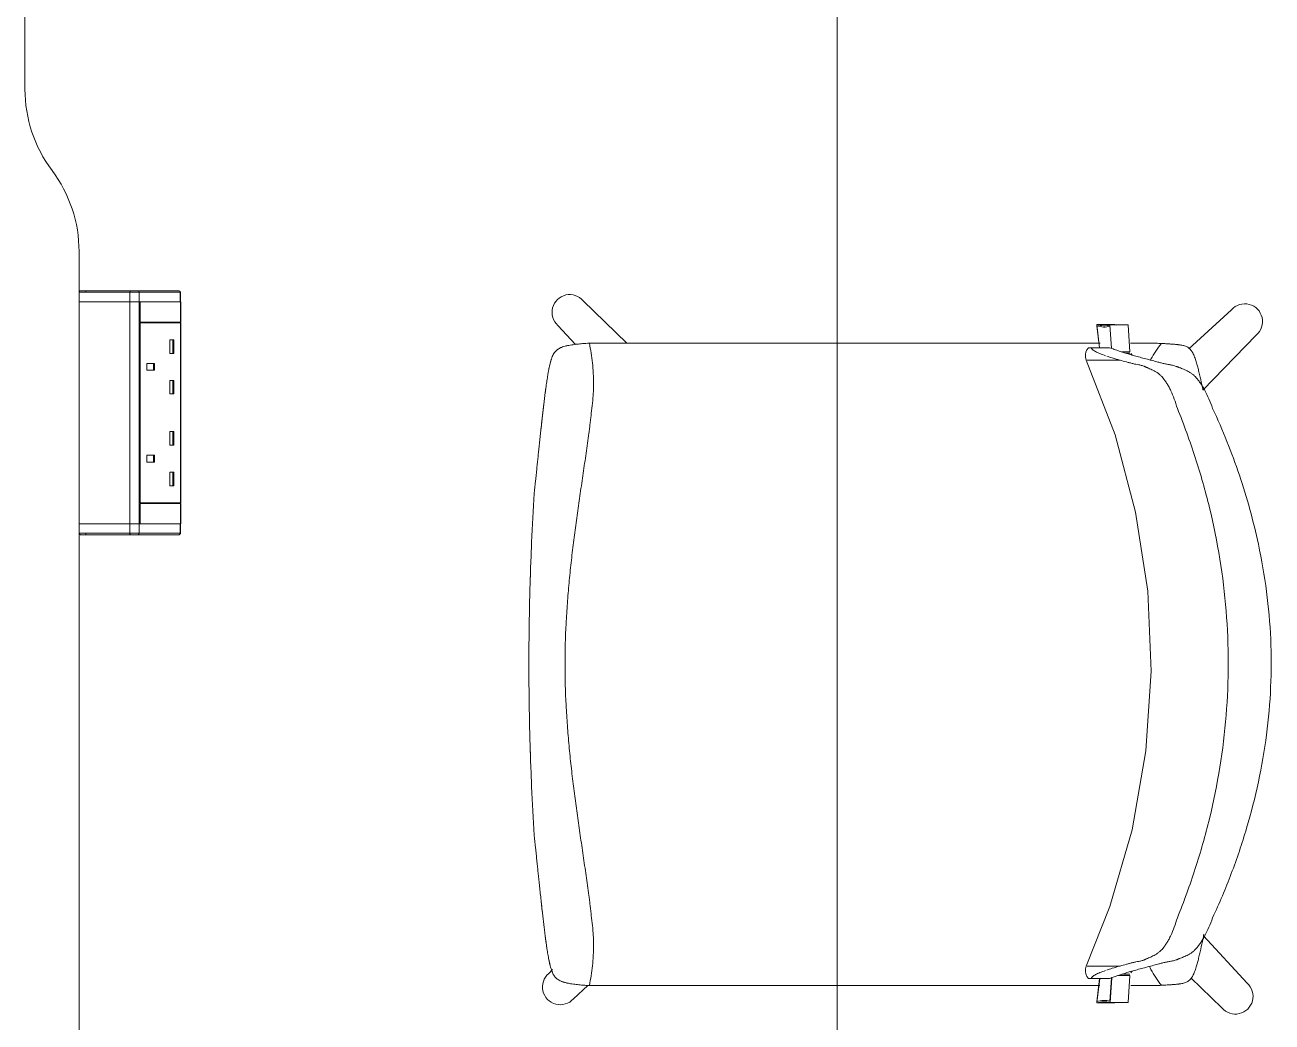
# Model space of a CAD drawing. Header units: millimetres. Extents: x 79795 to 317870, y -36033 to 97293.
# Drawn here: x 183501 to 184422, y 24123 to 24860 of the extents above; entities that cross this region are included whole.
import ezdxf

# ---------------------------------------------------------------- set-up
doc = ezdxf.new("R2010")
doc.units = ezdxf.units.MM
doc.header["$MEASUREMENT"] = 0
doc.layers.add('I-FURN', color=8, linetype='CONTINUOUS', lineweight=9)

msp = doc.modelspace()

# ---------------------------------------------------------------- linework, layer by layer
at = {"layer": 'I-FURN'}
for p, q in [((183500.93, 24937.59), (183500.93, 24812.59)), ((183500.93, 24812.59), (183500.93, 24937.59)), ((184100.93, 23837.59), (184100.93, 24937.59)), ((184100.93, 24937.59), (184100.93, 23837.59)), ((183540.93, 24692.59), (183540.93, 24662.56)), ((183540.93, 24662.56), (183540.93, 24692.59)), ((183540.92, 24662.56), (183540.92, 24655.56)), ((183540.93, 24662.56), (183578.39, 24662.56)), ((183540.93, 24662.56), (183540.93, 24655.56)), ((183541.93, 24663.56), (183541.92, 24663.56)), ((183578.95, 24663.56), (183541.93, 24663.56)), ((183541.93, 24663.56), (183545.92, 24663.56)), ((183545.92, 24662.56), (183545.92, 24663.56)), ((183545.92, 24663.56), (183584.49, 24663.56)), ((183578.39, 24662.56), (183585.31, 24662.56)), ((183578.39, 24662.56), (183578.39, 24655.56)), ((183584.49, 24663.56), (183578.95, 24663.56)), ((183614.77, 24663.56), (183584.49, 24663.56)), ((183614.77, 24663.56), (183584.49, 24663.56)), ((183585.31, 24662.56), (183615.59, 24662.56)), ((183585.31, 24662.56), (183585.31, 24655.56)), ((183615.4, 24663.34), (183615.43, 24663.32)), ((183615.59, 24662.56), (183615.77, 24662.56)), ((183615.59, 24662.56), (183615.59, 24655.56)), ((183615.77, 24655.56), (183615.77, 24662.56)), ((183615.77, 24655.56), (183615.77, 24662.56)), ((183615.77, 24655.56), (183615.77, 24662.56)), ((183540.92, 24655.44), (183540.92, 24491.54)), ((183540.93, 24655.56), (183578.39, 24655.56)), ((183540.93, 24491.54), (183540.93, 24655.44)), ((183578.39, 24655.44), (183540.93, 24655.44)), ((183578.39, 24655.56), (183585.31, 24655.56)), ((183578.39, 24491.54), (183578.39, 24655.44)), ((183585.31, 24655.44), (183578.39, 24655.44)), ((183586.14, 24655.5), (183583.68, 24655.5)), ((183585.31, 24655.56), (183615.59, 24655.56)), ((183585.31, 24491.54), (183585.31, 24655.44)), ((183585.31, 24655.44), (183585.94, 24655.44)), ((183585.94, 24655.44), (183585.94, 24640.5)), ((183586.14, 24640.5), (183586.14, 24655.5)), ((183586.14, 24655.5), (183615.97, 24655.5)), ((183615.59, 24655.56), (183615.77, 24655.56)), ((183615.77, 24491.54), (183615.77, 24655.44)), ((183615.97, 24655.5), (183615.97, 24640.5)), ((183945.59, 24624.92), (183913.32, 24656.26)), ((184392.21, 24649.69), (184360.67, 24620.71)), ((183585.94, 24640), (183585.94, 24507)), ((183615.97, 24640.5), (183586.14, 24640.5)), ((183586.14, 24507), (183586.14, 24640)), ((183615.97, 24640), (183586.14, 24640)), ((183615.59, 24640.5), (183615.59, 24640)), ((183615.97, 24640), (183615.97, 24507)), ((183894.59, 24638.05), (183907.58, 24623.91)), ((184292.67, 24638.72), (184294.73, 24621.54)), ((184306, 24638.72), (184292.67, 24638.72)), ((184292.7, 24637.76), (184294.65, 24621.54)), ((184303.58, 24621.03), (184302.39, 24638.39)), ((184302.39, 24638.39), (184315.72, 24638.39)), ((184315.72, 24638.39), (184317.08, 24618.48)), ((183610.94, 24627.4), (183608.07, 24627.4)), ((183608.07, 24617.4), (183608.07, 24627.4)), ((183610.2, 24617.4), (183610.2, 24627.4)), ((183610.94, 24617.4), (183610.94, 24627.4)), ((183917.26, 24624.92), (183917.86, 24624.92)), ((184370.99, 24590.31), (184410.43, 24630.97)), ((183610.94, 24617.4), (183608.07, 24617.4)), ((184284.61, 24618.26), (184284.29, 24616.78)), ((184284.29, 24616.78), (184284.31, 24614.51)), ((184284.31, 24614.51), (184284.86, 24612.43)), ((184285.34, 24620), (184284.61, 24618.26)), ((184286.43, 24621.54), (184285.34, 24620)), ((184288.5, 24621.54), (184302.13, 24621.54)), ((184317.08, 24618.48), (184311.18, 24618.48)), ((184317.11, 24617.53), (184314.1, 24617.53)), ((183596.6, 24609.9), (183590.87, 24609.9)), ((183590.87, 24604.9), (183590.87, 24609.9)), ((183596.6, 24604.9), (183590.87, 24604.9)), ((183595.86, 24604.9), (183595.86, 24609.9)), ((183596.6, 24604.9), (183596.6, 24609.9)), ((184284.86, 24612.43), (184306.13, 24557.29)), ((183610.94, 24597.4), (183608.07, 24597.4)), ((183608.07, 24587.4), (183608.07, 24597.4)), ((183610.2, 24587.4), (183610.2, 24597.4)), ((183610.94, 24587.4), (183610.94, 24597.4)), ((183610.94, 24587.4), (183608.07, 24587.4)), ((183610.94, 24559.61), (183608.07, 24559.61)), ((183608.07, 24549.61), (183608.07, 24559.61)), ((183610.2, 24549.61), (183610.2, 24559.61)), ((183610.94, 24549.61), (183610.94, 24559.61)), ((183610.94, 24549.61), (183608.07, 24549.61)), ((184306.13, 24557.29), (184321.32, 24500.16)), ((183590.87, 24542.11), (183590.87, 24537.11)), ((183596.6, 24542.11), (183590.87, 24542.11)), ((183595.86, 24537.11), (183595.86, 24542.11)), ((183596.6, 24537.11), (183596.6, 24542.11)), ((183590.87, 24537.11), (183596.6, 24537.11)), ((183610.94, 24529.61), (183608.07, 24529.61)), ((183608.07, 24519.61), (183608.07, 24529.61)), ((183610.2, 24519.61), (183610.2, 24529.61)), ((183610.94, 24519.61), (183610.94, 24529.61)), ((183610.94, 24519.61), (183608.07, 24519.61)), ((183585.94, 24506.5), (183585.94, 24491.54)), ((183615.97, 24507), (183586.14, 24507)), ((183586.14, 24491.5), (183586.14, 24506.5)), ((183586.14, 24506.5), (183615.97, 24506.5)), ((183615.59, 24507), (183615.59, 24506.5)), ((183615.97, 24506.5), (183615.97, 24491.5)), ((184321.32, 24500.16), (184330.25, 24441.72)), ((183540.92, 24491.44), (183540.92, 24484.44)), ((183540.93, 24491.54), (183578.39, 24491.54)), ((183540.93, 24484.44), (183540.93, 24491.44)), ((183578.39, 24491.44), (183540.93, 24491.44)), ((183578.39, 24491.54), (183585.31, 24491.54)), ((183578.39, 24484.44), (183578.39, 24491.44)), ((183585.31, 24491.44), (183578.39, 24491.44)), ((183585.94, 24491.54), (183585.31, 24491.54)), ((183585.31, 24484.44), (183585.31, 24491.44)), ((183615.59, 24491.44), (183585.31, 24491.44)), ((183615.97, 24491.5), (183586.14, 24491.5)), ((183615.59, 24484.44), (183615.59, 24491.44)), ((183615.77, 24491.44), (183615.59, 24491.44)), ((183615.77, 24484.44), (183615.77, 24491.44)), ((183615.77, 24484.44), (183615.77, 24491.44)), ((183615.77, 24491.44), (183615.77, 24484.44)), ((183540.93, 24484.44), (183540.93, 24082.59)), ((183540.93, 24082.59), (183540.93, 24484.44)), ((183578.39, 24484.44), (183540.93, 24484.44)), ((183545.92, 24483.44), (183541.93, 24483.44)), ((183541.93, 24483.44), (183578.95, 24483.44)), ((183545.92, 24483.44), (183545.92, 24484.44)), ((183584.49, 24483.44), (183545.92, 24483.44)), ((183585.31, 24484.44), (183578.39, 24484.44)), ((183578.95, 24483.44), (183584.49, 24483.44)), ((183584.49, 24483.44), (183614.77, 24483.44)), ((183584.49, 24483.44), (183614.77, 24483.44)), ((183615.59, 24484.44), (183585.31, 24484.44)), ((183615.43, 24483.7), (183615.4, 24483.67)), ((183615.77, 24484.44), (183615.59, 24484.44)), ((184330.25, 24441.72), (184332.81, 24382.65)), ((184332.81, 24382.65), (184328.97, 24323.64)), ((184328.97, 24323.64), (184318.78, 24265.39)), ((184318.78, 24265.39), (184302.35, 24208.59)), ((184302.35, 24208.59), (184284.86, 24164.66)), ((184403.73, 24151.99), (184371.5, 24187.1)), ((184284.29, 24160.31), (184284.31, 24162.58)), ((184284.31, 24162.58), (184284.86, 24164.66)), ((183890.67, 24162.09), (183887.83, 24159.16)), ((184284.61, 24158.83), (184284.29, 24160.31)), ((184285.34, 24157.09), (184284.61, 24158.83)), ((184286.43, 24155.55), (184285.34, 24157.09)), ((184288.5, 24155.55), (184302.13, 24155.55)), ((184294.73, 24155.55), (184292.67, 24138.37)), ((184294.88, 24155.55), (184292.7, 24137.42)), ((184302.39, 24138.7), (184303.58, 24156.06)), ((184302.42, 24137.74), (184303.67, 24156.09)), ((184308.27, 24157.65), (184317.11, 24157.65)), ((184311.18, 24158.6), (184317.08, 24158.6)), ((184317.11, 24157.65), (184315.75, 24137.74)), ((184362.23, 24155.9), (184385.01, 24133.79)), ((183906.03, 24140.43), (183916.8, 24150.31)), ((183917.86, 24150.26), (183917.26, 24150.26)), ((184292.7, 24137.42), (184306.03, 24137.42)), ((184315.75, 24137.74), (184302.42, 24137.74))]:
    msp.add_line(p, q, dxfattribs=at)
at = {"layer": 'I-FURN', "flags": 128}
for points in [[(183540.92, 24662.56), (183540.92, 24662.6), (183540.92, 24662.64), (183540.93, 24662.68), (183540.93, 24662.72), (183540.94, 24662.76), (183540.95, 24662.8), (183540.96, 24662.84), (183540.97, 24662.88), (183540.98, 24662.92), (183541, 24662.95), (183541.02, 24662.99), (183541.03, 24663.03), (183541.05, 24663.06), (183541.07, 24663.09), (183541.09, 24663.13), (183541.12, 24663.16), (183541.14, 24663.19), (183541.17, 24663.22), (183541.2, 24663.25), (183541.22, 24663.28), (183541.25, 24663.31), (183541.28, 24663.33), (183541.31, 24663.36), (183541.35, 24663.38), (183541.38, 24663.41), (183541.41, 24663.43), (183541.45, 24663.45), (183541.48, 24663.46), (183541.52, 24663.48), (183541.56, 24663.5), (183541.6, 24663.51), (183541.63, 24663.52), (183541.67, 24663.53), (183541.71, 24663.54), (183541.75, 24663.55), (183541.79, 24663.56), (183541.83, 24663.56), (183541.87, 24663.56), (183541.91, 24663.56), (183541.92, 24663.56)], [(183541.92, 24663.56), (183541.92, 24663.56), (183541.93, 24663.56), (183541.95, 24663.56), (183541.97, 24663.56), (183542, 24663.56), (183542.03, 24663.56), (183542.08, 24663.56), (183542.12, 24663.56), (183542.18, 24663.56), (183542.24, 24663.56), (183542.3, 24663.56), (183542.37, 24663.56), (183542.45, 24663.56), (183542.53, 24663.56), (183542.62, 24663.56), (183542.71, 24663.56), (183542.81, 24663.56), (183542.91, 24663.56), (183543.02, 24663.56), (183543.13, 24663.56), (183543.25, 24663.56), (183543.37, 24663.56), (183543.5, 24663.56), (183543.63, 24663.56), (183543.76, 24663.56), (183543.9, 24663.56), (183544.03, 24663.56), (183544.18, 24663.56), (183544.32, 24663.56), (183544.47, 24663.56), (183544.62, 24663.56), (183544.77, 24663.56), (183544.93, 24663.56), (183545.08, 24663.56), (183545.24, 24663.56), (183545.4, 24663.56), (183545.56, 24663.56), (183545.72, 24663.56), (183545.88, 24663.56), (183545.92, 24663.56)], [(183578.95, 24663.56), (183576.17, 24663.56), (183573.47, 24663.56), (183570.86, 24663.56), (183568.34, 24663.56), (183565.91, 24663.56), (183563.58, 24663.56), (183561.35, 24663.56), (183559.22, 24663.56), (183557.21, 24663.56), (183555.31, 24663.56), (183553.52, 24663.56), (183551.85, 24663.56), (183550.3, 24663.56), (183548.87, 24663.56), (183547.57, 24663.56), (183546.4, 24663.56), (183545.35, 24663.56), (183544.44, 24663.56), (183543.66, 24663.56), (183543.01, 24663.56), (183542.5, 24663.56), (183542.12, 24663.56), (183541.93, 24663.56)], [(183584.49, 24663.56), (183584.39, 24663.56), (183584.29, 24663.56), (183584.19, 24663.56), (183584.08, 24663.56), (183583.97, 24663.56), (183583.85, 24663.56), (183583.73, 24663.56), (183583.6, 24663.56), (183583.47, 24663.56), (183583.34, 24663.56), (183583.2, 24663.56), (183583.06, 24663.56), (183582.91, 24663.56), (183582.77, 24663.56), (183582.62, 24663.56), (183582.47, 24663.56), (183582.32, 24663.56), (183582.16, 24663.56), (183582.01, 24663.56), (183581.85, 24663.56), (183581.69, 24663.56), (183581.53, 24663.56), (183581.37, 24663.56), (183581.21, 24663.56), (183581.05, 24663.56), (183580.89, 24663.56), (183580.73, 24663.56), (183580.57, 24663.56), (183580.42, 24663.56), (183580.26, 24663.56), (183580.1, 24663.56), (183579.95, 24663.56), (183579.8, 24663.56), (183579.65, 24663.56), (183579.51, 24663.56), (183579.36, 24663.56), (183579.22, 24663.56), (183579.09, 24663.56), (183578.95, 24663.56)], [(183615.63, 24663.07), (183615.65, 24663.04), (183615.67, 24663), (183615.68, 24662.96), (183615.7, 24662.93), (183615.71, 24662.89), (183615.72, 24662.85), (183615.74, 24662.81), (183615.74, 24662.77), (183615.75, 24662.73), (183615.76, 24662.69), (183615.76, 24662.65), (183615.77, 24662.61), (183615.77, 24662.57), (183615.77, 24662.56)], [(183541.92, 24483.44), (183541.88, 24483.44), (183541.84, 24483.45), (183541.8, 24483.45), (183541.76, 24483.45), (183541.72, 24483.46), (183541.68, 24483.47), (183541.64, 24483.48), (183541.61, 24483.49), (183541.57, 24483.51), (183541.53, 24483.52), (183541.49, 24483.54), (183541.46, 24483.55), (183541.42, 24483.57), (183541.39, 24483.59), (183541.36, 24483.62), (183541.32, 24483.64), (183541.29, 24483.66), (183541.26, 24483.69), (183541.23, 24483.72), (183541.2, 24483.75), (183541.18, 24483.77), (183541.15, 24483.8), (183541.12, 24483.84), (183541.1, 24483.87), (183541.08, 24483.9), (183541.06, 24483.94), (183541.04, 24483.97), (183541.02, 24484.01), (183541, 24484.04), (183540.99, 24484.08), (183540.97, 24484.12), (183540.96, 24484.16), (183540.95, 24484.19), (183540.94, 24484.23), (183540.93, 24484.27), (183540.93, 24484.31), (183540.92, 24484.35), (183540.92, 24484.39), (183540.92, 24484.43), (183540.92, 24484.44)], [(183545.92, 24483.44), (183545.76, 24483.44), (183545.6, 24483.44), (183545.44, 24483.44), (183545.28, 24483.44), (183545.13, 24483.44), (183544.97, 24483.44), (183544.81, 24483.44), (183544.66, 24483.44), (183544.51, 24483.44), (183544.36, 24483.44), (183544.22, 24483.44), (183544.07, 24483.44), (183543.93, 24483.44), (183543.8, 24483.44), (183543.66, 24483.44), (183543.53, 24483.44), (183543.4, 24483.44), (183543.28, 24483.44), (183543.16, 24483.44), (183543.05, 24483.44), (183542.94, 24483.44), (183542.84, 24483.44), (183542.74, 24483.44), (183542.64, 24483.44), (183542.55, 24483.44), (183542.47, 24483.44), (183542.39, 24483.44), (183542.32, 24483.44), (183542.25, 24483.44), (183542.19, 24483.44), (183542.14, 24483.44), (183542.09, 24483.44), (183542.05, 24483.44), (183542.01, 24483.44), (183541.98, 24483.44), (183541.95, 24483.44), (183541.94, 24483.44), (183541.93, 24483.44), (183541.92, 24483.44)], [(183541.92, 24483.44), (183541.92, 24483.44), (183541.93, 24483.44)], [(183541.93, 24483.44), (183542.21, 24483.44), (183542.62, 24483.44), (183543.17, 24483.44), (183543.85, 24483.44), (183544.67, 24483.44), (183545.62, 24483.44), (183546.7, 24483.44), (183547.91, 24483.44), (183549.24, 24483.44), (183550.7, 24483.44), (183552.28, 24483.44), (183553.98, 24483.44), (183555.8, 24483.44), (183557.74, 24483.44), (183559.78, 24483.44), (183561.93, 24483.44), (183564.19, 24483.44), (183566.55, 24483.44), (183569, 24483.44), (183571.55, 24483.44), (183574.19, 24483.44), (183576.91, 24483.44), (183578.95, 24483.44)], [(183578.95, 24483.44), (183579.09, 24483.44), (183579.22, 24483.44), (183579.36, 24483.44), (183579.51, 24483.44), (183579.65, 24483.44), (183579.8, 24483.44), (183579.95, 24483.44), (183580.11, 24483.44), (183580.26, 24483.44), (183580.42, 24483.44), (183580.57, 24483.44), (183580.73, 24483.44), (183580.89, 24483.44), (183581.05, 24483.44), (183581.21, 24483.44), (183581.37, 24483.44), (183581.53, 24483.44), (183581.69, 24483.44), (183581.85, 24483.44), (183582.01, 24483.44), (183582.16, 24483.44), (183582.32, 24483.44), (183582.47, 24483.44), (183582.62, 24483.44), (183582.77, 24483.44), (183582.91, 24483.44), (183583.06, 24483.44), (183583.2, 24483.44), (183583.34, 24483.44), (183583.47, 24483.44), (183583.6, 24483.44), (183583.73, 24483.44), (183583.85, 24483.44), (183583.97, 24483.44), (183584.08, 24483.44), (183584.19, 24483.44), (183584.29, 24483.44), (183584.39, 24483.44), (183584.49, 24483.44)], [(183615.77, 24484.44), (183615.77, 24484.4), (183615.76, 24484.36), (183615.76, 24484.32), (183615.75, 24484.28), (183615.75, 24484.24), (183615.74, 24484.2), (183615.73, 24484.17), (183615.72, 24484.13), (183615.7, 24484.09), (183615.69, 24484.05), (183615.67, 24484.02), (183615.65, 24483.98), (183615.63, 24483.94)]]:
    msp.add_lwpolyline(points, dxfattribs=at)
at = {"layer": 'I-FURN'}
for centre, radius, start, end in [((183600.93, 24812.59), 100, 180, 216.8699), ((183600.93, 24812.59), 100, 180, 216.8699), ((183440.93, 24692.59), 100, 0, 36.8699), ((183440.93, 24692.59), 100, 0, 36.8699), ((183903.35, 24647.78), 13.09, 40.39413, 228.01036), ((184401.94, 24640.94), 13.09, 310.41756, 138.03379), ((183896.31, 24149.19), 13.09, 130.3707, 317.98694), ((184394.98, 24142.27), 13.09, 220.39413, 48.01036)]:
    msp.add_arc(centre, radius, start, end, dxfattribs=at)
for centre, major_axis, ratio, start_param, end_param in [((183541.93, 24662.56), (0, 1), 0.998113, 0, 1.570796), ((183578.95, 24662.56), (0, 1), 0.56467, 0, 1.570796), ((183584.49, 24662.56), (0, 1), 0.819152, 4.712389, 6.283185), ((183614.77, 24662.56), (0, 1), 0.819152, 4.712389, 6.283185), ((184298.06, 24655.21), (0, -17.39), 0.978487, 5.960696, 6.540192), ((184298.09, 24654.26), (0, -17.39), 0.978487, 5.960696, 6.540192), ((184311.4, 24655.21), (0, -17.39), 0.978487, 5.960696, 6.044337), ((183541.93, 24484.44), (0, 1), 0.998113, 1.570796, 3.141593), ((183578.95, 24484.44), (0, 1), 0.56467, 1.570796, 3.141593), ((183584.49, 24484.44), (0, 1), 0.819152, 3.141593, 4.712389), ((183614.77, 24484.44), (0, -1), 0.819152, 0, 1.570796), ((184298.06, 24121.88), (0, -17.39), 0.978487, 2.884586, 3.464082), ((184298.09, 24120.93), (0, -17.39), 0.978487, 2.884586, 3.464082), ((184311.42, 24120.93), (0, -17.39), 0.978487, 3.380441, 3.464082)]:
    msp.add_ellipse(centre, major_axis=major_axis, ratio=ratio, start_param=start_param, end_param=end_param, dxfattribs=at)
for points, knots in [([(183877.15, 24513.89), (183877.47, 24517.06), (183877.95, 24521.75), (183878.57, 24527.85), (183879.04, 24532.4), (183879.48, 24536.69), (183879.91, 24540.79), (183880.34, 24544.97), (183880.81, 24549.44), (183881.32, 24554.21), (183881.84, 24559.05), (183882.36, 24563.86), (183882.89, 24568.61), (183883.38, 24572.96), (183883.85, 24577.04), (183884.26, 24580.52), (183884.61, 24583.43), (183884.9, 24585.73), (183885.18, 24587.95), (183885.54, 24590.69), (183885.99, 24594), (183886.5, 24597.51), (183886.91, 24600.14), (183887.17, 24601.69), (183887.38, 24602.86), (183887.59, 24604.07), (183887.91, 24605.73), (183888.34, 24607.8), (183888.9, 24610.13), (183889.69, 24612.96), (183890.52, 24615.36), (183891.39, 24617), (183891.93, 24617.82), (183892.34, 24618.36), (183892.77, 24618.86), (183893.39, 24619.49), (183894.61, 24620.49), (183896.3, 24621.44), (183898.26, 24622.22), (183899.92, 24622.73), (183901.78, 24623.16), (183904.4, 24623.64), (183907.88, 24624.11), (183911.98, 24624.52), (183915.36, 24624.79), (183916.8, 24624.89), (183917.26, 24624.92)], [0, 0, 0, 0, 0.0625, 0.09375, 0.125, 0.15625, 0.1875, 0.21875, 0.25, 0.28125, 0.3125, 0.34375, 0.375, 0.40625, 0.4375, 0.46875, 0.484375, 0.5, 0.515625, 0.53125, 0.5625, 0.59375, 0.609375, 0.617188, 0.625, 0.632812, 0.640625, 0.65625, 0.671875, 0.6875, 0.71875, 0.734375, 0.742188, 0.75, 0.757812, 0.765625, 0.78125, 0.8125, 0.828125, 0.84375, 0.859375, 0.875, 0.90625, 0.9375, 0.96875, 1, 1, 1, 1]), ([(183899.87, 24387.59), (183899.89, 24397.64), (183900.28, 24412.68), (183901.54, 24432.75), (183902.78, 24447.76), (183904.33, 24462.74), (183906.07, 24477.65), (183907.99, 24492.11), (183910.02, 24506.55), (183911.81, 24518.91), (183913.29, 24528.81), (183914.36, 24536.22), (183915.42, 24543.6), (183916.5, 24550.96), (183917.35, 24557.1), (183917.98, 24562.02), (183918.41, 24565.72), (183918.83, 24569.44), (183919.44, 24574.4), (183920.17, 24580.62), (183920.71, 24586.84), (183920.94, 24591.8), (183920.98, 24595.51), (183920.89, 24599.2), (183920.67, 24604.12), (183919.96, 24612.72), (183918.83, 24620.05), (183917.86, 24624.92)], [0, 0, 0, 0, 0.125, 0.1875, 0.25, 0.3125, 0.375, 0.4375, 0.5, 0.5625, 0.59375, 0.625, 0.65625, 0.6875, 0.71875, 0.734375, 0.75, 0.765625, 0.78125, 0.8125, 0.84375, 0.859375, 0.875, 0.890625, 0.90625, 0.9375, 1, 1, 1, 1]), ([(183917.86, 24624.92), (183928.06, 24624.92), (183942.99, 24624.92), (183962.69, 24624.92), (183977.47, 24624.92), (183992.15, 24624.92), (184006.76, 24624.92), (184019.08, 24624.92), (184029.08, 24624.92), (184036.69, 24624.92), (184044.32, 24624.92), (184054.4, 24624.92), (184066.88, 24624.92), (184079.33, 24624.92), (184089.37, 24624.92), (184095.78, 24624.92), (184099.65, 24624.92), (184100.98, 24624.92)], [-1, -1, -1, -1, -0.9285714, -0.8928571, -0.8571429, -0.8214286, -0.7857143, -0.75, -0.7321429, -0.7142857, -0.6964286, -0.6785714, -0.6428571, -0.6071429, -0.5892857, -0.5714286, -0.5621337, -0.5621337, -0.5621337, -0.5621337]), ([(184100.98, 24624.92), (184102.2, 24624.92), (184105.95, 24624.92), (184114.72, 24624.92), (184127.23, 24624.92), (184142.19, 24624.92), (184157.37, 24624.92), (184172.5, 24624.92), (184187.39, 24624.92), (184199.83, 24624.92), (184209.87, 24624.92), (184217.49, 24624.92), (184225.07, 24624.92), (184234.97, 24624.92), (184247.21, 24624.92), (184259.58, 24624.92), (184269.68, 24624.92), (184277.41, 24624.92), (184285.22, 24624.92), (184291.06, 24624.92), (184294.33, 24624.92), (184295.03, 24624.92)], [-0.5621337, -0.5621337, -0.5621337, -0.5621337, -0.5535714, -0.5357143, -0.5, -0.4642857, -0.4285714, -0.3928571, -0.3571429, -0.3214286, -0.3035714, -0.2857143, -0.2678571, -0.25, -0.2142857, -0.1785714, -0.1607143, -0.1428571, -0.125, -0.1071429, -0.1022726, -0.1022726, -0.1022726, -0.1022726]), ([(184340.46, 24624.72), (184338.87, 24622.84), (184336.03, 24619.03), (184333.48, 24614.77), (184332.3, 24612.43), (184332.12, 24612.06)], [0, 0, 0, 0, 0.02777778, 0.05555556, 0.06066679, 0.06066679, 0.06066679, 0.06066679]), ([(184340.46, 24624.72), (184341.54, 24624.66), (184343.2, 24624.57), (184345.15, 24624.45), (184346.25, 24624.38), (184347.07, 24624.32), (184347.87, 24624.27), (184348.88, 24624.19), (184350.1, 24624.1), (184351.33, 24623.98), (184352.22, 24623.89), (184352.73, 24623.83), (184353.13, 24623.79), (184353.52, 24623.74), (184354.03, 24623.67), (184354.91, 24623.54), (184356.11, 24623.32), (184357.46, 24622.99), (184358.69, 24622.56), (184359.91, 24621.93), (184361.08, 24621.03), (184362, 24620.06), (184362.65, 24619.18), (184363.08, 24618.51), (184363.48, 24617.82), (184363.98, 24616.84), (184364.56, 24615.52), (184365.21, 24613.84), (184365.81, 24612.05), (184366.34, 24610.32), (184366.8, 24608.73), (184367.22, 24607.18), (184367.66, 24605.51), (184368.12, 24603.67), (184368.71, 24601.2), (184369.74, 24596.78), (184370.55, 24593.02), (184371.05, 24590.68)], [0, 0, 0, 0, 0.0625, 0.09375, 0.109375, 0.125, 0.140625, 0.15625, 0.1875, 0.21875, 0.234375, 0.242188, 0.25, 0.257812, 0.265625, 0.28125, 0.3125, 0.34375, 0.375, 0.40625, 0.4375, 0.46875, 0.484375, 0.5, 0.515625, 0.53125, 0.5625, 0.59375, 0.625, 0.65625, 0.6875, 0.71875, 0.75, 0.78125, 0.8125, 0.875, 1, 1, 1, 1]), ([(183901.25, 24623.03), (183900.79, 24622.93), (183899.65, 24622.65), (183898.01, 24622.14), (183896.67, 24621.58), (183895.93, 24621.2), (183895.75, 24621.1)], [0.11388456, 0.11388456, 0.11388456, 0.11388456, 0.125, 0.14285714, 0.16071429, 0.16623382, 0.16623382, 0.16623382, 0.16623382]), ([(184288.5, 24621.54), (184287.94, 24621.54), (184287.12, 24621.54), (184286.46, 24621.54), (184286.36, 24621.54), (184286.99, 24621.54), (184287.77, 24621.54), (184288.14, 24621.54)], [0, 0, 0, 0, 0.125, 0.25, 0.375, 0.5, 0.5828112, 0.5828112, 0.5828112, 0.5828112]), ([(184309.81, 24612.43), (184307.78, 24612.96), (184304.32, 24613.95), (184301.29, 24614.94), (184300.02, 24615.38)], [0, 0, 0, 0, 0.1666667, 0.3015029, 0.3015029, 0.3015029, 0.3015029]), ([(184309.27, 24619.11), (184311.16, 24618.43), (184314.39, 24617.38), (184319.42, 24615.92), (184323.5, 24614.8), (184327.74, 24613.65), (184332.22, 24612.47), (184336.27, 24611.39), (184339.62, 24610.51), (184341.77, 24609.95), (184343.48, 24609.55), (184345.17, 24609.24), (184346.86, 24608.97), (184348.6, 24608.61), (184349.95, 24608.27), (184351.12, 24607.91), (184351.97, 24607.59), (184352.47, 24607.39), (184352.84, 24607.23), (184353.22, 24607.07), (184353.73, 24606.86), (184354.64, 24606.5), (184355.97, 24605.98), (184357.62, 24605.32), (184359.31, 24604.55), (184361.03, 24603.63), (184362.75, 24602.5), (184364.18, 24601.34), (184365.16, 24600.39), (184365.72, 24599.81), (184366.13, 24599.34), (184366.54, 24598.86), (184367.09, 24598.2), (184368.04, 24596.99), (184369.38, 24595.13), (184370.97, 24592.65), (184373.03, 24589.04), (184375.5, 24583.93), (184377.35, 24579.21), (184378.23, 24576.68)], [0, 0, 0, 0, 0.142857, 0.214286, 0.285714, 0.357143, 0.428571, 0.5, 0.535714, 0.571429, 0.589286, 0.607143, 0.642857, 0.660714, 0.678571, 0.696429, 0.705357, 0.709821, 0.714286, 0.71875, 0.723214, 0.732143, 0.75, 0.767857, 0.785714, 0.803571, 0.821429, 0.839286, 0.848214, 0.852679, 0.857143, 0.861607, 0.866071, 0.875, 0.892857, 0.910714, 0.928571, 0.964286, 1, 1, 1, 1]), ([(183889.76, 24613.07), (183889.71, 24612.92), (183889.47, 24612.15), (183889.08, 24610.78), (183888.62, 24608.99), (183888.2, 24607.14), (183887.95, 24605.88), (183887.83, 24605.27)], [0.2634642, 0.2634642, 0.2634642, 0.2634642, 0.26785714, 0.28571429, 0.30357143, 0.32142857, 0.33764593, 0.33764593, 0.33764593, 0.33764593]), ([(184285.52, 24612.43), (184285.78, 24612.43), (184286.42, 24612.43), (184288.42, 24612.43), (184292.32, 24612.43), (184299.53, 24612.43), (184306.05, 24612.43), (184309.81, 24612.43)], [0.4444444, 0.4444444, 0.4444444, 0.4444444, 0.5138889, 0.5833333, 0.7222222, 0.8611111, 1, 1, 1, 1]), ([(184352.16, 24576.68), (184351.46, 24579.16), (184349.95, 24583.82), (184347.84, 24588.87), (184346.04, 24592.46), (184344.62, 24594.93), (184343.4, 24596.8), (184342.53, 24598.01), (184342.02, 24598.67), (184341.64, 24599.15), (184341.26, 24599.62), (184340.73, 24600.21), (184339.8, 24601.18), (184338.41, 24602.38), (184336.7, 24603.56), (184334.98, 24604.53), (184333.3, 24605.36), (184331.66, 24606.07), (184330.37, 24606.62), (184329.5, 24607), (184329.02, 24607.22), (184328.67, 24607.38), (184328.32, 24607.55), (184327.87, 24607.75), (184327.11, 24608.06), (184326.07, 24608.41), (184324.91, 24608.72), (184323.42, 24609.04), (184321.97, 24609.26), (184320.49, 24609.53), (184319.32, 24609.81), (184318.12, 24610.14), (184316.52, 24610.56), (184313.73, 24611.32), (184311.37, 24611.98), (184309.81, 24612.43)], [0, 0, 0, 0, 0.0625, 0.125, 0.15625, 0.1875, 0.21875, 0.234375, 0.242188, 0.25, 0.257812, 0.265625, 0.28125, 0.3125, 0.34375, 0.375, 0.40625, 0.4375, 0.46875, 0.484375, 0.492188, 0.5, 0.507812, 0.515625, 0.53125, 0.5625, 0.59375, 0.625, 0.6875, 0.71875, 0.75, 0.78125, 0.8125, 0.875, 1, 1, 1, 1]), ([(183886.42, 24596.94), (183886.39, 24596.76), (183886.25, 24595.81), (183886, 24594.04), (183885.67, 24591.66), (183885.41, 24589.72), (183885.26, 24588.57), (183885.21, 24588.16)], [0.40654079, 0.40654079, 0.40654079, 0.40654079, 0.41071429, 0.42857143, 0.44642857, 0.46428571, 0.47431632, 0.47431632, 0.47431632, 0.47431632]), ([(183884.18, 24579.88), (183884.14, 24579.53), (183884.02, 24578.48), (183883.72, 24575.91), (183883.29, 24572.24), (183882.83, 24568.11), (183882.38, 24564.06), (183882.08, 24561.25), (183881.92, 24559.83)], [0.5447675, 0.5447675, 0.5447675, 0.5447675, 0.5535714, 0.5714286, 0.6071429, 0.6428571, 0.6785714, 0.7142857, 0.7142857, 0.7142857, 0.7142857]), ([(184352.16, 24200.4), (184357.03, 24212.34), (184365.84, 24236.51), (184379.89, 24286.09), (184390.24, 24349.8), (184390.24, 24427.28), (184379.89, 24490.99), (184365.84, 24540.57), (184357.03, 24564.74), (184352.16, 24576.68)], [-1, -1, -1, -1, -0.9, -0.8, -0.6, -0.4, -0.2, -0.1, 0, 0, 0, 0]), ([(184378.23, 24576.68), (184385.71, 24560.61), (184398.87, 24527.77), (184414.66, 24470.84), (184423.16, 24406.32), (184420, 24335.36), (184407.51, 24277.55), (184392.37, 24232.84), (184383.22, 24211.12), (184378.23, 24200.4)], [-1, -1, -1, -1, -0.863636, -0.727273, -0.545455, -0.363636, -0.181818, -0.090909, 0, 0, 0, 0]), ([(183877.15, 24261.29), (183876.4, 24273.28), (183875.42, 24291.28), (183874.57, 24312.29), (183874.17, 24324.31), (183873.9, 24333.32), (183873.68, 24342.35), (183873.49, 24351.37), (183873.35, 24360.4), (183873.25, 24369.45), (183873.19, 24378.51), (183873.17, 24387.59), (183873.19, 24396.67), (183873.25, 24405.74), (183873.35, 24414.78), (183873.49, 24423.81), (183873.68, 24432.84), (183873.9, 24441.86), (183874.17, 24450.88), (183874.57, 24462.89), (183875.42, 24483.91), (183876.4, 24501.91), (183877.15, 24513.89)], [0, 0, 0, 0, 0.142857, 0.214286, 0.25, 0.285714, 0.321429, 0.357143, 0.392857, 0.428571, 0.464286, 0.5, 0.535714, 0.571429, 0.607143, 0.642857, 0.678571, 0.714286, 0.75, 0.785714, 0.857143, 1, 1, 1, 1]), ([(183874.32, 24455.44), (183874.27, 24453.88), (183874.18, 24451.34), (183874.11, 24448.79), (183874.08, 24447.8)], [0.4630419, 0.4630419, 0.4630419, 0.4630419, 0.5, 0.52352779, 0.52352779, 0.52352779, 0.52352779]), ([(183917.86, 24150.26), (183918.83, 24155.13), (183919.96, 24162.47), (183920.67, 24171.06), (183920.89, 24175.98), (183920.98, 24179.68), (183920.94, 24183.38), (183920.71, 24188.34), (183920.17, 24194.56), (183919.44, 24200.78), (183918.83, 24205.75), (183918.41, 24209.46), (183917.98, 24213.16), (183917.35, 24218.08), (183916.5, 24224.22), (183915.42, 24231.59), (183914.36, 24238.96), (183913.29, 24246.37), (183911.81, 24256.27), (183910.02, 24268.64), (183907.99, 24283.07), (183906.07, 24297.53), (183904.33, 24312.44), (183902.78, 24327.43), (183901.54, 24342.43), (183900.28, 24362.5), (183899.89, 24377.55), (183899.87, 24387.59)], [0, 0, 0, 0, 0.0625, 0.09375, 0.109375, 0.125, 0.140625, 0.15625, 0.1875, 0.21875, 0.234375, 0.25, 0.265625, 0.28125, 0.3125, 0.34375, 0.375, 0.40625, 0.4375, 0.5, 0.5625, 0.625, 0.6875, 0.75, 0.8125, 0.875, 1, 1, 1, 1]), ([(183874.08, 24327.38), (183874.11, 24326.39), (183874.19, 24323.61), (183874.29, 24320.82), (183874.36, 24319.03)], [0.47647303, 0.47647303, 0.47647303, 0.47647303, 0.5, 0.54260339, 0.54260339, 0.54260339, 0.54260339]), ([(183917.26, 24150.26), (183916.84, 24150.29), (183915.49, 24150.39), (183912.19, 24150.65), (183908.12, 24151.05), (183904.63, 24151.51), (183901.98, 24151.99), (183900.1, 24152.41), (183898.41, 24152.91), (183896.92, 24153.49), (183895.57, 24154.15), (183894.36, 24154.91), (183893.48, 24155.62), (183892.85, 24156.24), (183892.27, 24156.89), (183891.58, 24157.84), (183890.57, 24159.71), (183889.73, 24162.09), (183888.94, 24164.89), (183888.38, 24167.2), (183887.96, 24169.23), (183887.64, 24170.86), (183887.42, 24172.05), (183887.22, 24173.19), (183886.97, 24174.7), (183886.56, 24177.24), (183886.07, 24180.59), (183885.64, 24183.73), (183885.29, 24186.34), (183885.02, 24188.5), (183884.74, 24190.75), (183884.39, 24193.61), (183883.97, 24197.09), (183883.49, 24201.25), (183882.98, 24205.7), (183882.44, 24210.63), (183881.88, 24215.76), (183881.32, 24220.95), (183880.79, 24225.98), (183880.31, 24230.53), (183879.88, 24234.67), (183879.46, 24238.67), (183879.03, 24242.9), (183878.56, 24247.43), (183877.95, 24253.49), (183877.47, 24258.15), (183877.15, 24261.29)], [0, 0, 0, 0, 0.03125, 0.0625, 0.09375, 0.125, 0.140625, 0.15625, 0.171875, 0.1875, 0.203125, 0.21875, 0.234375, 0.242188, 0.25, 0.265625, 0.28125, 0.3125, 0.328125, 0.34375, 0.359375, 0.367188, 0.375, 0.382812, 0.390625, 0.40625, 0.4375, 0.46875, 0.484375, 0.5, 0.515625, 0.53125, 0.5625, 0.59375, 0.625, 0.65625, 0.6875, 0.71875, 0.75, 0.78125, 0.8125, 0.84375, 0.875, 0.90625, 0.9375, 1, 1, 1, 1]), ([(183882.16, 24213.17), (183882.32, 24211.75), (183882.62, 24209.01), (183883.05, 24205.15), (183883.42, 24201.87), (183883.73, 24199.16), (183883.98, 24197.02), (183884.19, 24195.24), (183884.32, 24194.2), (183884.36, 24193.84)], [0.2857143, 0.2857143, 0.2857143, 0.2857143, 0.3214286, 0.3571429, 0.3928571, 0.4107143, 0.4285714, 0.4464286, 0.4561916, 0.4561916, 0.4561916, 0.4561916]), ([(184378.23, 24200.4), (184377.35, 24197.88), (184375.5, 24193.15), (184373.03, 24188.05), (184370.97, 24184.44), (184369.38, 24181.96), (184368.04, 24180.09), (184367.09, 24178.89), (184366.54, 24178.23), (184366.13, 24177.74), (184365.72, 24177.28), (184365.16, 24176.69), (184364.18, 24175.74), (184362.75, 24174.58), (184361.03, 24173.46), (184359.31, 24172.54), (184357.62, 24171.77), (184355.97, 24171.11), (184354.64, 24170.59), (184353.73, 24170.23), (184353.22, 24170.02), (184352.84, 24169.85), (184352.47, 24169.69), (184351.97, 24169.49), (184351.12, 24169.18), (184349.95, 24168.81), (184348.6, 24168.47), (184346.86, 24168.12), (184345.17, 24167.85), (184343.48, 24167.54), (184342.2, 24167.24), (184340.9, 24166.91), (184339.2, 24166.47), (184336.27, 24165.7), (184332.23, 24164.62), (184327.74, 24163.43), (184323.5, 24162.29), (184319.42, 24161.16), (184315.64, 24160.07), (184312.24, 24159.01), (184310.22, 24158.32), (184309.27, 24157.98)], [0, 0, 0, 0, 0.035714, 0.071429, 0.089286, 0.107143, 0.125, 0.133929, 0.138393, 0.142857, 0.147321, 0.151786, 0.160714, 0.178571, 0.196429, 0.214286, 0.232143, 0.25, 0.267857, 0.276786, 0.28125, 0.285714, 0.290179, 0.294643, 0.303571, 0.321429, 0.339286, 0.357143, 0.392857, 0.410714, 0.428571, 0.446429, 0.464286, 0.5, 0.571429, 0.642857, 0.714286, 0.785714, 0.857143, 0.928571, 1, 1, 1, 1]), ([(184309.81, 24164.66), (184311.37, 24165.11), (184313.73, 24165.77), (184316.52, 24166.53), (184318.12, 24166.95), (184319.32, 24167.28), (184320.49, 24167.55), (184321.97, 24167.83), (184323.42, 24168.05), (184324.91, 24168.36), (184326.07, 24168.67), (184327.11, 24169.03), (184327.87, 24169.34), (184328.32, 24169.54), (184328.67, 24169.7), (184329.02, 24169.87), (184329.5, 24170.09), (184330.37, 24170.47), (184331.66, 24171.01), (184333.3, 24171.73), (184334.98, 24172.55), (184336.7, 24173.53), (184338.41, 24174.71), (184339.8, 24175.91), (184340.73, 24176.87), (184341.26, 24177.47), (184341.64, 24177.93), (184342.02, 24178.42), (184342.53, 24179.08), (184343.4, 24180.29), (184344.62, 24182.16), (184346.04, 24184.63), (184347.84, 24188.22), (184349.95, 24193.27), (184351.46, 24197.92), (184352.16, 24200.4)], [0, 0, 0, 0, 0.125, 0.1875, 0.21875, 0.25, 0.28125, 0.3125, 0.375, 0.40625, 0.4375, 0.46875, 0.484375, 0.492188, 0.5, 0.507812, 0.515625, 0.53125, 0.5625, 0.59375, 0.625, 0.65625, 0.6875, 0.71875, 0.734375, 0.742188, 0.75, 0.757812, 0.765625, 0.78125, 0.8125, 0.84375, 0.875, 0.9375, 1, 1, 1, 1]), ([(183885.32, 24186.14), (183885.38, 24185.72), (183885.53, 24184.58), (183885.78, 24182.68), (183886.11, 24180.36), (183886.35, 24178.7), (183886.48, 24177.84), (183886.5, 24177.73)], [0.52489931, 0.52489931, 0.52489931, 0.52489931, 0.53571429, 0.55357143, 0.57142857, 0.58928571, 0.5919133, 0.5919133, 0.5919133, 0.5919133]), ([(184371.05, 24184.5), (184370.55, 24182.16), (184369.74, 24178.41), (184368.71, 24173.98), (184368.12, 24171.51), (184367.66, 24169.68), (184367.22, 24168), (184366.8, 24166.45), (184366.34, 24164.86), (184365.81, 24163.13), (184365.21, 24161.35), (184364.56, 24159.66), (184363.98, 24158.35), (184363.48, 24157.37), (184363.08, 24156.68), (184362.65, 24156), (184362, 24155.12), (184361.08, 24154.16), (184359.91, 24153.25), (184358.69, 24152.63), (184357.46, 24152.2), (184356.11, 24151.86), (184354.91, 24151.65), (184354.03, 24151.52), (184353.52, 24151.45), (184353.13, 24151.4), (184352.73, 24151.35), (184352.22, 24151.29), (184351.33, 24151.2), (184350.1, 24151.09), (184348.88, 24150.99), (184347.87, 24150.92), (184347.07, 24150.86), (184346.25, 24150.81), (184345.15, 24150.74), (184343.2, 24150.62), (184341.54, 24150.53), (184340.46, 24150.47)], [0, 0, 0, 0, 0.125, 0.1875, 0.21875, 0.25, 0.28125, 0.3125, 0.34375, 0.375, 0.40625, 0.4375, 0.46875, 0.484375, 0.5, 0.515625, 0.53125, 0.5625, 0.59375, 0.625, 0.65625, 0.6875, 0.71875, 0.734375, 0.742188, 0.75, 0.757812, 0.765625, 0.78125, 0.8125, 0.84375, 0.859375, 0.875, 0.890625, 0.90625, 0.9375, 1, 1, 1, 1]), ([(183887.87, 24169.67), (183888.01, 24168.98), (183888.29, 24167.66), (183888.73, 24165.74), (183889.2, 24163.95), (183889.57, 24162.69), (183889.78, 24162.05), (183889.79, 24162.03)], [0.66001447, 0.66001447, 0.66001447, 0.66001447, 0.67857143, 0.69642857, 0.71428571, 0.73214286, 0.73259197, 0.73259197, 0.73259197, 0.73259197]), ([(184309.81, 24164.66), (184306.8, 24164.66), (184301.43, 24164.66), (184295.05, 24164.66), (184290.3, 24164.66), (184287.65, 24164.66), (184286.22, 24164.66), (184285.73, 24164.66), (184285.52, 24164.66)], [0, 0, 0, 0, 0.1111111, 0.2222222, 0.3333333, 0.4444444, 0.5, 0.5555556, 0.5555556, 0.5555556, 0.5555556]), ([(184300.02, 24161.71), (184301.29, 24162.14), (184304.32, 24163.14), (184307.78, 24164.12), (184309.81, 24164.66)], [0.6984971, 0.6984971, 0.6984971, 0.6984971, 0.8333333, 1, 1, 1, 1]), ([(184331.48, 24164.48), (184331.86, 24163.66), (184333.21, 24160.86), (184336.03, 24156.15), (184338.87, 24152.35), (184340.46, 24150.47)], [0.93303317, 0.93303317, 0.93303317, 0.93303317, 0.94444444, 0.97222222, 1, 1, 1, 1]), ([(183897.14, 24153.42), (183897.26, 24153.37), (183898.05, 24153.04), (183899.57, 24152.54), (183901.37, 24152.11), (183902.55, 24151.89), (183902.93, 24151.82)], [0.83602658, 0.83602658, 0.83602658, 0.83602658, 0.83928571, 0.85714286, 0.875, 0.88324401, 0.88324401, 0.88324401, 0.88324401]), ([(184288.13, 24155.55), (184287.76, 24155.55), (184286.98, 24155.55), (184286.36, 24155.55), (184286.46, 24155.55), (184287.12, 24155.55), (184287.94, 24155.55), (184288.5, 24155.55)], [0.4162183, 0.4162183, 0.4162183, 0.4162183, 0.5, 0.625, 0.75, 0.875, 1, 1, 1, 1]), ([(184101, 24150.26), (184099.78, 24150.26), (184096.01, 24150.26), (184089.69, 24150.26), (184079.59, 24150.26), (184067.02, 24150.26), (184051.9, 24150.26), (184036.55, 24150.26), (184021.33, 24150.26), (184006.48, 24150.26), (183991.82, 24150.26), (183977.15, 24150.26), (183962.41, 24150.26), (183942.81, 24150.26), (183927.97, 24150.26), (183917.86, 24150.26)], [-0.4371491, -0.4371491, -0.4371491, -0.4371491, -0.4285714, -0.4107143, -0.3928571, -0.3571429, -0.3214286, -0.2857143, -0.25, -0.2142857, -0.1785714, -0.1428571, -0.1071429, -0.0714286, 0, 0, 0, 0]), ([(184294.96, 24150.26), (184294.51, 24150.26), (184288.97, 24150.26), (184278.18, 24150.26), (184262.76, 24150.26), (184247.7, 24150.26), (184235.21, 24150.26), (184225.14, 24150.26), (184217.47, 24150.26), (184209.8, 24150.26), (184199.7, 24150.26), (184187.22, 24150.26), (184174.8, 24150.26), (184164.8, 24150.26), (184157.22, 24150.26), (184149.65, 24150.26), (184139.7, 24150.26), (184127.36, 24150.26), (184114.98, 24150.26), (184106.17, 24150.26), (184102.32, 24150.26), (184101, 24150.26)], [-0.896036, -0.896036, -0.896036, -0.896036, -0.8928571, -0.8571429, -0.8214286, -0.7857143, -0.75, -0.7321429, -0.7142857, -0.6964286, -0.6785714, -0.6428571, -0.6071429, -0.5892857, -0.5714286, -0.5535714, -0.5357143, -0.5, -0.4642857, -0.4464286, -0.4371491, -0.4371491, -0.4371491, -0.4371491])]:
    msp.add_open_spline(points, degree=3, knots=knots, dxfattribs=at)
for points in [[(184317.64, 24624.92), (184324.15, 24624.92), (184330.47, 24624.92), (184336.62, 24624.92)], [(184336.62, 24624.92), (184337.26, 24624.89), (184338.54, 24624.82), (184339.83, 24624.75), (184340.46, 24624.72)], [(184299.13, 24615.68), (184297.6, 24616.21), (184294.79, 24617.23), (184291.53, 24618.7), (184289.4, 24620.2), (184288.69, 24621.11), (184288.5, 24621.54)], [(184302.13, 24621.54), (184303.22, 24621.15), (184305.48, 24620.35), (184307.96, 24619.52), (184309.27, 24619.11)], [(184318.68, 24616.2), (184318.41, 24616.6), (184318.14, 24617), (184317.88, 24617.36)], [(183873.18, 24392.8), (183873.18, 24391.06), (183873.17, 24389.33), (183873.17, 24387.59)], [(183873.17, 24387.59), (183873.17, 24385.86), (183873.18, 24384.12), (183873.18, 24382.38)], [(184371.05, 24184.5), (184371.28, 24185.72), (184371.51, 24186.94), (184371.74, 24188.16)], [(184371.73, 24188.1), (184371.51, 24186.9), (184371.28, 24185.7), (184371.05, 24184.5)], [(184288.5, 24155.55), (184288.69, 24155.98), (184289.4, 24156.89), (184291.53, 24158.38), (184294.79, 24159.86), (184297.6, 24160.87), (184299.13, 24161.4)], [(184309.27, 24157.98), (184307.96, 24157.57), (184305.48, 24156.74), (184303.22, 24155.93), (184302.13, 24155.55)], [(184317.88, 24159.73), (184318.14, 24160.1), (184318.41, 24160.48), (184318.68, 24160.88)], [(184336.62, 24150.26), (184330.5, 24150.26), (184324.21, 24150.26), (184317.7, 24150.26)], [(184340.46, 24150.47), (184339.83, 24150.43), (184338.54, 24150.36), (184337.26, 24150.3), (184336.62, 24150.26)]]:
    msp.add_open_spline(points, degree=3, dxfattribs=at)

doc.saveas('drawing.dxf')
